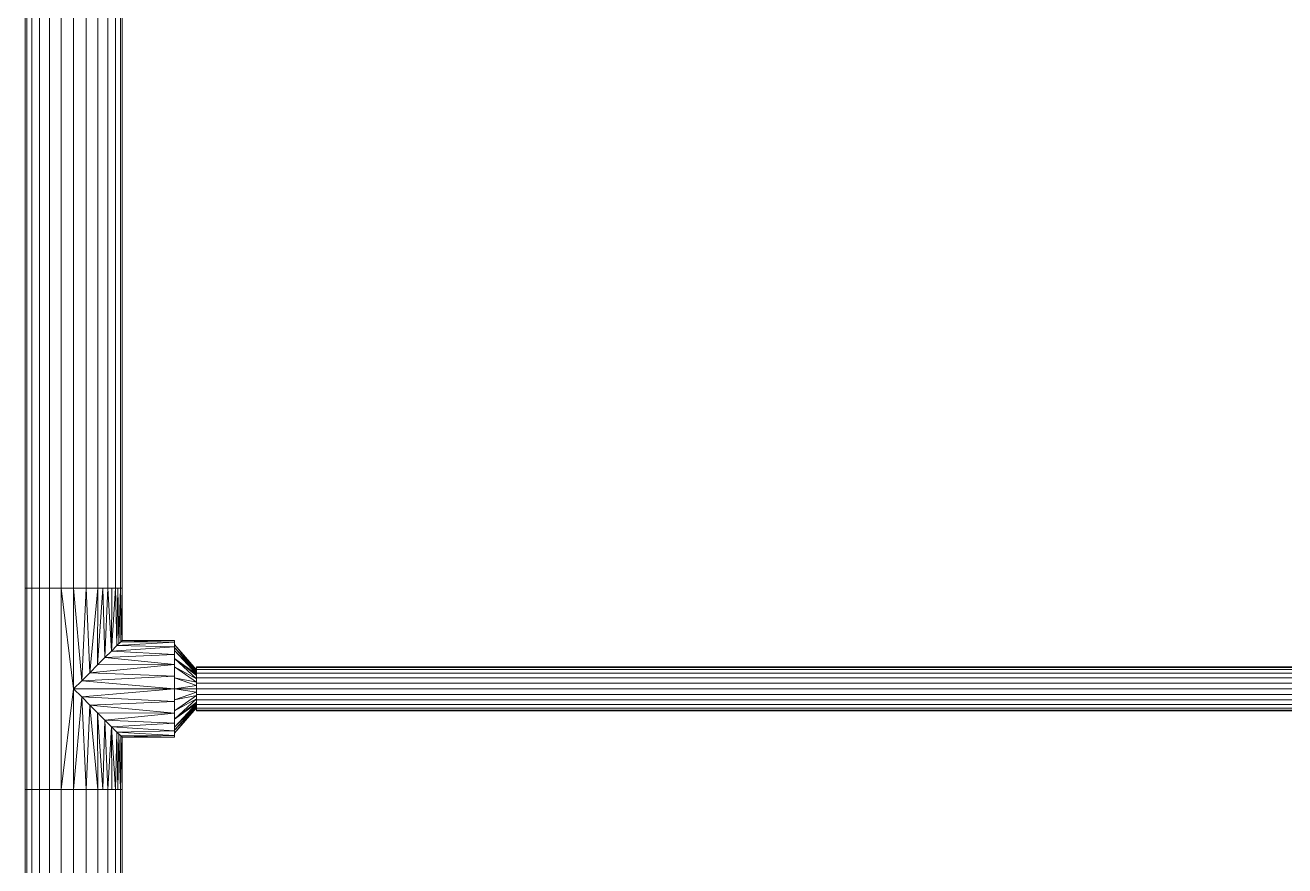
# Model space of a CAD drawing. Header units: inches. Extents: x -3325 to -59, y 5 to 733.
# Drawn here: x -3016.44 to -2979.06, y 548.53 to 573.49 of the extents above; entities that cross this region are included whole.
import ezdxf

# ---------------------------------------------------------------- set-up
doc = ezdxf.new("R2010")
doc.units = ezdxf.units.IN
doc.header["$MEASUREMENT"] = 0
doc.layers.add('P-PIPE', color=10, linetype='Continuous', lineweight=9)

# ---------------------------------------------------------------- blocks, each defined once
blk = doc.blocks.new('Tee - Welded - Generic - Standard-1126622-06 - Fifth Level')
at = {"layer": 'P-PIPE'}
mesh = blk.add_polyface(dxfattribs=at)
corners = [(-2.992, -1.437), (-2.992, -1.388, 0.372), (-2.992, -1.244, 0.719), (-2.992, -1.016, 1.016), (-2.992, -0.719, 1.244), (-2.992, -0.372, 1.388), (-2.992, 0, 1.437), (-2.992, 0.372, 1.388), (-2.992, 0.719, 1.244), (-2.992, 1.016, 1.016), (-2.992, 1.244, 0.719), (-2.992, 1.388, 0.372), (-2.992, 1.437), (-2.992, 1.388, -0.372), (-2.992, 1.244, -0.719), (-2.992, 1.016, -1.016), (-2.992, 0.719, -1.244), (-2.992, 0.372, -1.388), (-2.992, 0, -1.437), (-2.992, -0.372, -1.388), (-2.992, -0.719, -1.244), (-2.992, -1.016, -1.016), (-2.992, -1.244, -0.719), (-2.992, -1.388, -0.372)]
mesh.append_faces([[corners[k] for k in face] for face in [(10, 7, 8, 9)]], dxfattribs={"vtx0": -1})
mesh.append_faces([[corners[k] for k in face] for face in [(0, 3, 6)]], dxfattribs={"vtx0": -1, "vtx1": -1, "vtx2": -1})
mesh.append_faces([[corners[k] for k in face] for face in [(13, 18, 22, 23)]], dxfattribs={"vtx0": -1, "vtx1": -1, "vtx3": -1})
mesh.append_faces([[corners[k] for k in face] for face in [(18, 21, 22), (13, 23, 0, 12)]], dxfattribs={"vtx0": -1, "vtx2": -1})
mesh.append_faces([[corners[k] for k in face] for face in [(6, 7, 12, 0)]], dxfattribs={"vtx1": -1, "vtx2": -1, "vtx3": -1})
mesh.append_faces([[corners[k] for k in face] for face in [(16, 17, 18, 15), (19, 20, 21, 18)]], dxfattribs={"vtx2": -1})
mesh.append_faces([[corners[k] for k in face] for face in [(13, 14, 15, 18), (10, 11, 12, 7)]], dxfattribs={"vtx2": -1, "vtx3": -1})
mesh.append_faces([[corners[k] for k in face] for face in [(0, 1, 2, 3), (3, 4, 5, 6)]], dxfattribs={"vtx3": -1})
mesh = blk.add_polyface(dxfattribs=at)
corners = [(-2.992, 1.437), (-2.992, 1.388, 0.372), (-2.992, 1.244, 0.719), (-2.992, 1.016, 1.016), (-2.992, 0.719, 1.244), (-2.992, 0.372, 1.388), (-2.992, 0, 1.437), (-2.992, -0.372, 1.388), (-2.992, -0.719, 1.244), (-2.992, -1.016, 1.016), (-2.992, -1.244, 0.719), (-2.992, -1.388, 0.372), (-2.992, -1.437), (-1.437, -1.437), (-1.397, -1.397, 0.338), (-1.286, -1.286, 0.642), (-1.123, -1.123, 0.896), (-0.927, -0.927, 1.098), (-0.71, -0.71, 1.249), (-0.48, -0.48, 1.355), (-0.242, -0.242, 1.417), (0, 0, 1.437), (0.242, -0.242, 1.417), (0.48, -0.48, 1.355), (0.71, -0.71, 1.249), (0.927, -0.927, 1.098), (1.123, -1.123, 0.896), (1.286, -1.286, 0.642), (1.397, -1.397, 0.338), (1.437, -1.437), (2.992, -1.437), (2.992, -1.388, 0.372), (2.992, -1.244, 0.719), (2.992, -1.016, 1.016), (2.992, -0.719, 1.244), (2.992, -0.372, 1.388), (2.992, 0, 1.437), (2.992, 0.372, 1.388), (2.992, 0.719, 1.244), (2.992, 1.016, 1.016), (2.992, 1.244, 0.719), (2.992, 1.388, 0.372), (2.992, 1.437), (-2.992, -0.867, 1.13), (-2.992, -1.13, 0.867), (-2.992, -1.316, 0.545), (2.992, -1.316, 0.545), (2.992, -1.13, 0.867), (2.992, -0.867, 1.13), (1.341, -1.341, 0.49), (-1.341, -1.341, 0.49)]
mesh.append_faces([[corners[k] for k in face] for face in [(14, 12, 13)]], dxfattribs={"vtx0": -1})
mesh.append_faces([[corners[k] for k in face] for face in [(34, 24, 48), (33, 26, 47), (26, 33, 25), (11, 50, 45), (15, 45, 50), (12, 14, 11), (9, 17, 43), (16, 10, 15), (24, 34, 23), (22, 36, 21), (20, 7, 19), (7, 20, 6), (18, 43, 17)]], dxfattribs={"vtx0": -1, "vtx1": -1})
mesh.append_faces([[corners[k] for k in face] for face in [(32, 26, 27), (25, 33, 48), (11, 14, 50), (18, 8, 43), (16, 44, 10), (46, 27, 49), (48, 24, 25), (31, 49, 28), (16, 9, 44), (23, 34, 35), (15, 10, 45), (21, 5, 6), (26, 32, 47)]], dxfattribs={"vtx0": -1, "vtx2": -1})
mesh.append_faces([[corners[k] for k in face] for face in [(21, 36, 37, 5)]], dxfattribs={"vtx0": -1, "vtx2": -1, "vtx3": -1})
mesh.append_faces([[corners[k] for k in face] for face in [(30, 31, 28), (31, 46, 49), (46, 32, 27), (16, 17, 9), (18, 19, 8), (35, 36, 22), (22, 23, 35), (20, 21, 6), (7, 8, 19)]], dxfattribs={"vtx1": -1, "vtx2": -1})
mesh.append_faces([[corners[k] for k in face] for face in [(39, 40, 2, 3), (40, 41, 1, 2), (37, 38, 4, 5), (38, 39, 3, 4)]], dxfattribs={"vtx1": -1, "vtx3": -1})
mesh.append_faces([[corners[k] for k in face] for face in [(28, 29, 30)]], dxfattribs={"vtx2": -1})
mesh.append_faces([[corners[k] for k in face] for face in [(41, 42, 0, 1)]], dxfattribs={"vtx3": -1})
mesh = blk.add_polyface(dxfattribs=at)
corners = [(-2.992, -1.437), (-2.992, -1.388, -0.372), (-2.992, -1.244, -0.719), (-2.992, -1.016, -1.016), (-2.992, -0.719, -1.244), (-2.992, -0.372, -1.388), (-2.992, 0, -1.437), (-2.992, 0.372, -1.388), (-2.992, 0.719, -1.244), (-2.992, 1.016, -1.016), (-2.992, 1.244, -0.719), (-2.992, 1.388, -0.372), (-2.992, 1.437), (2.992, 1.437), (2.992, 1.388, -0.372), (2.992, 1.244, -0.719), (2.992, 1.016, -1.016), (2.992, 0.719, -1.244), (2.992, 0.372, -1.388), (2.992, 0, -1.437), (2.992, -0.372, -1.388), (2.992, -0.719, -1.244), (2.992, -1.016, -1.016), (2.992, -1.244, -0.719), (2.992, -1.388, -0.372), (2.992, -1.437), (1.437, -1.437), (1.397, -1.397, -0.338), (1.286, -1.286, -0.642), (1.123, -1.123, -0.896), (0.927, -0.927, -1.098), (0.71, -0.71, -1.249), (0.48, -0.48, -1.355), (0.242, -0.242, -1.417), (0, 0, -1.437), (-0.242, -0.242, -1.417), (-0.48, -0.48, -1.355), (-0.71, -0.71, -1.249), (-0.927, -0.927, -1.098), (-1.123, -1.123, -0.896), (-1.286, -1.286, -0.642), (-1.397, -1.397, -0.338), (-1.437, -1.437), (-2.992, -1.316, -0.545), (-2.992, -1.13, -0.867), (-2.992, -0.867, -1.13), (2.992, -0.867, -1.13), (2.992, -1.13, -0.867), (2.992, -1.316, -0.545), (-1.341, -1.341, -0.49), (1.341, -1.341, -0.49)]
mesh.append_faces([[corners[k] for k in face] for face in [(33, 20, 32), (6, 35, 5), (31, 46, 30), (28, 48, 50), (38, 45, 37), (24, 50, 48), (3, 39, 44), (37, 4, 36), (1, 41, 0), (40, 2, 39)]], dxfattribs={"vtx0": -1, "vtx1": -1})
mesh.append_faces([[corners[k] for k in face] for face in [(11, 14, 15, 10), (38, 3, 45), (19, 33, 34), (1, 49, 41), (39, 2, 44), (36, 4, 5), (43, 40, 49), (31, 21, 46), (21, 31, 32), (24, 27, 50), (27, 24, 25), (23, 28, 29), (3, 38, 39), (28, 23, 48), (40, 43, 2), (29, 22, 47)]], dxfattribs={"vtx0": -1, "vtx2": -1})
mesh.append_faces([[corners[k] for k in face] for face in [(34, 6, 7, 18)]], dxfattribs={"vtx0": -1, "vtx2": -1, "vtx3": -1})
mesh.append_faces([[corners[k] for k in face] for face in [(26, 27, 25)]], dxfattribs={"vtx1": -1})
mesh.append_faces([[corners[k] for k in face] for face in [(19, 20, 33), (18, 19, 34), (20, 21, 32), (35, 36, 5), (34, 35, 6), (46, 22, 30), (29, 30, 22), (47, 23, 29), (45, 4, 37), (1, 43, 49)]], dxfattribs={"vtx1": -1, "vtx2": -1})
mesh.append_faces([[corners[k] for k in face] for face in [(15, 16, 9, 10), (16, 17, 8, 9), (17, 18, 7, 8)]], dxfattribs={"vtx1": -1, "vtx3": -1})
mesh.append_faces([[corners[k] for k in face] for face in [(12, 13, 14, 11), (41, 42, 0)]], dxfattribs={"vtx2": -1})
mesh = blk.add_polyface(dxfattribs=at)
corners = [(2.992, -1.437), (2.992, -1.388, -0.372), (2.992, -1.244, -0.719), (2.992, -1.016, -1.016), (2.992, -0.719, -1.244), (2.992, -0.372, -1.388), (2.992, 0, -1.437), (2.992, 0.372, -1.388), (2.992, 0.719, -1.244), (2.992, 1.016, -1.016), (2.992, 1.244, -0.719), (2.992, 1.388, -0.372), (2.992, 1.437), (2.992, 1.388, 0.372), (2.992, 1.244, 0.719), (2.992, 1.016, 1.016), (2.992, 0.719, 1.244), (2.992, 0.372, 1.388), (2.992, 0, 1.437), (2.992, -0.372, 1.388), (2.992, -0.719, 1.244), (2.992, -1.016, 1.016), (2.992, -1.244, 0.719), (2.992, -1.388, 0.372)]
mesh.append_faces([[corners[k] for k in face] for face in [(16, 14, 15)]], dxfattribs={"vtx0": -1})
mesh.append_faces([[corners[k] for k in face] for face in [(3, 6, 2)]], dxfattribs={"vtx0": -1, "vtx1": -1})
mesh.append_faces([[corners[k] for k in face] for face in [(18, 21, 11)]], dxfattribs={"vtx0": -1, "vtx1": -1, "vtx2": -1})
mesh.append_faces([[corners[k] for k in face] for face in [(6, 9, 21, 2), (18, 11, 14, 16)]], dxfattribs={"vtx0": -1, "vtx1": -1, "vtx2": -1, "vtx3": -1})
mesh.append_faces([[corners[k] for k in face] for face in [(21, 0, 1, 2)]], dxfattribs={"vtx0": -1, "vtx3": -1})
mesh.append_faces([[corners[k] for k in face] for face in [(17, 18, 16)]], dxfattribs={"vtx1": -1})
mesh.append_faces([[corners[k] for k in face] for face in [(12, 13, 14, 11), (22, 23, 0, 21), (19, 20, 21, 18)]], dxfattribs={"vtx2": -1})
mesh.append_faces([[corners[k] for k in face] for face in [(9, 10, 11, 21)]], dxfattribs={"vtx2": -1, "vtx3": -1})
mesh.append_faces([[corners[k] for k in face] for face in [(6, 7, 8, 9), (3, 4, 5, 6)]], dxfattribs={"vtx3": -1})
mesh = blk.add_polyface(dxfattribs=at)
corners = [(-1.437, -2.992), (-1.388, -2.992, 0.372), (-1.244, -2.992, 0.719), (-1.016, -2.992, 1.016), (-0.719, -2.992, 1.244), (-0.372, -2.992, 1.388), (0, -2.992, 1.437), (0.372, -2.992, 1.388), (0.719, -2.992, 1.244), (1.016, -2.992, 1.016), (1.244, -2.992, 0.719), (1.388, -2.992, 0.372), (1.437, -2.992), (1.437, -1.437), (1.397, -1.397, 0.338), (1.286, -1.286, 0.642), (1.123, -1.123, 0.896), (0.927, -0.927, 1.098), (0.71, -0.71, 1.249), (0.48, -0.48, 1.355), (0.242, -0.242, 1.417), (0, 0, 1.437), (-0.242, -0.242, 1.417), (-0.48, -0.48, 1.355), (-0.71, -0.71, 1.249), (-0.927, -0.927, 1.098), (-1.123, -1.123, 0.896), (-1.286, -1.286, 0.642), (-1.397, -1.397, 0.338), (-1.437, -1.437)]
mesh.append_faces([[corners[k] for k in face] for face in [(1, 28, 0), (27, 2, 26), (23, 5, 22), (25, 4, 24), (8, 19, 7), (17, 9, 16)]], dxfattribs={"vtx0": -1, "vtx1": -1})
mesh.append_faces([[corners[k] for k in face] for face in [(26, 2, 3), (27, 1, 2), (23, 4, 5), (6, 21, 22), (22, 5, 6), (20, 6, 7), (16, 9, 10), (17, 8, 9), (14, 11, 12), (6, 20, 21)]], dxfattribs={"vtx0": -1, "vtx2": -1})
mesh.append_faces([[corners[k] for k in face] for face in [(13, 14, 12)]], dxfattribs={"vtx1": -1})
mesh.append_faces([[corners[k] for k in face] for face in [(3, 4, 25), (27, 28, 1), (25, 26, 3), (23, 24, 4), (10, 11, 15), (17, 18, 8), (19, 20, 7), (18, 19, 8), (15, 16, 10), (14, 15, 11)]], dxfattribs={"vtx1": -1, "vtx2": -1})
mesh.append_faces([[corners[k] for k in face] for face in [(28, 29, 0)]], dxfattribs={"vtx2": -1})
mesh = blk.add_polyface(dxfattribs=at)
corners = [(1.437, -2.992), (1.388, -2.992, -0.372), (1.244, -2.992, -0.719), (1.016, -2.992, -1.016), (0.719, -2.992, -1.244), (0.372, -2.992, -1.388), (0, -2.992, -1.437), (-0.372, -2.992, -1.388), (-0.719, -2.992, -1.244), (-1.016, -2.992, -1.016), (-1.244, -2.992, -0.719), (-1.388, -2.992, -0.372), (-1.437, -2.992), (-1.437, -1.437), (-1.397, -1.397, -0.338), (-1.286, -1.286, -0.642), (-1.123, -1.123, -0.896), (-0.927, -0.927, -1.098), (-0.71, -0.71, -1.249), (-0.48, -0.48, -1.355), (-0.242, -0.242, -1.417), (0, 0, -1.437), (0.242, -0.242, -1.417), (0.48, -0.48, -1.355), (0.71, -0.71, -1.249), (0.927, -0.927, -1.098), (1.123, -1.123, -0.896), (1.286, -1.286, -0.642), (1.397, -1.397, -0.338), (1.437, -1.437)]
mesh.append_faces([[corners[k] for k in face] for face in [(1, 28, 0), (3, 26, 2), (27, 2, 26), (23, 5, 22), (25, 4, 24), (8, 19, 7), (17, 9, 16)]], dxfattribs={"vtx0": -1, "vtx1": -1})
mesh.append_faces([[corners[k] for k in face] for face in [(27, 1, 2), (23, 4, 5), (6, 21, 22), (22, 5, 6), (20, 6, 7), (16, 9, 10), (17, 8, 9), (14, 11, 12), (6, 20, 21)]], dxfattribs={"vtx0": -1, "vtx2": -1})
mesh.append_faces([[corners[k] for k in face] for face in [(29, 0, 28), (13, 14, 12)]], dxfattribs={"vtx1": -1})
mesh.append_faces([[corners[k] for k in face] for face in [(3, 4, 25), (27, 28, 1), (25, 26, 3), (23, 24, 4), (10, 11, 15), (17, 18, 8), (19, 20, 7), (18, 19, 8), (15, 16, 10), (14, 15, 11)]], dxfattribs={"vtx1": -1, "vtx2": -1})
mesh = blk.add_polyface(dxfattribs=at)
corners = [(-1.437, -2.992), (-1.388, -2.992, -0.372), (-1.244, -2.992, -0.719), (-1.016, -2.992, -1.016), (-0.719, -2.992, -1.244), (-0.372, -2.992, -1.388), (0, -2.992, -1.437), (0.372, -2.992, -1.388), (0.719, -2.992, -1.244), (1.016, -2.992, -1.016), (1.244, -2.992, -0.719), (1.388, -2.992, -0.372), (1.437, -2.992), (1.388, -2.992, 0.372), (1.244, -2.992, 0.719), (1.016, -2.992, 1.016), (0.719, -2.992, 1.244), (0.372, -2.992, 1.388), (0, -2.992, 1.437), (-0.372, -2.992, 1.388), (-0.719, -2.992, 1.244), (-1.016, -2.992, 1.016), (-1.244, -2.992, 0.719), (-1.388, -2.992, 0.372)]
mesh.append_faces([[corners[k] for k in face] for face in [(0, 22, 23)]], dxfattribs={"vtx0": -1})
mesh.append_faces([[corners[k] for k in face] for face in [(3, 6, 2), (16, 18, 14, 15)]], dxfattribs={"vtx0": -1, "vtx1": -1})
mesh.append_faces([[corners[k] for k in face] for face in [(2, 6, 9, 11)]], dxfattribs={"vtx0": -1, "vtx1": -1, "vtx2": -1, "vtx3": -1})
mesh.append_faces([[corners[k] for k in face] for face in [(0, 14, 21, 22)]], dxfattribs={"vtx0": -1, "vtx1": -1, "vtx3": -1})
mesh.append_faces([[corners[k] for k in face] for face in [(2, 11, 12)]], dxfattribs={"vtx0": -1, "vtx2": -1})
mesh.append_faces([[corners[k] for k in face] for face in [(17, 18, 16)]], dxfattribs={"vtx1": -1})
mesh.append_faces([[corners[k] for k in face] for face in [(18, 19, 14)]], dxfattribs={"vtx1": -1, "vtx2": -1})
mesh.append_faces([[corners[k] for k in face] for face in [(9, 10, 11)]], dxfattribs={"vtx2": -1})
mesh.append_faces([[corners[k] for k in face] for face in [(0, 1, 2, 14), (12, 13, 14, 2), (19, 20, 21, 14)]], dxfattribs={"vtx2": -1, "vtx3": -1})
mesh.append_faces([[corners[k] for k in face] for face in [(6, 7, 8, 9), (3, 4, 5, 6)]], dxfattribs={"vtx3": -1})
blk = doc.blocks.new('Transition - Generic - Plumbing-CW-1127470-06 - Fifth Level')
at = {"layer": 'P-PIPE'}
mesh = blk.add_polyface(dxfattribs=at)
corners = [(0, -1.312), (0, -1.137, 0.656), (0, -0.656, 1.137), (0, 0, 1.312), (0, 0.656, 1.137), (0, 1.137, 0.656), (0, 1.312), (0, 1.137, -0.656), (0, 0.656, -1.137), (0, 0, -1.312), (0, -0.656, -1.137), (0, -1.137, -0.656)]
mesh.append_faces([[corners[k] for k in face] for face in [(0, 10, 11)]], dxfattribs={"vtx0": -1})
mesh.append_faces([[corners[k] for k in face] for face in [(0, 5, 9, 10)]], dxfattribs={"vtx0": -1, "vtx1": -1, "vtx3": -1})
mesh.append_faces([[corners[k] for k in face] for face in [(5, 7, 8, 9)]], dxfattribs={"vtx0": -1, "vtx3": -1})
mesh.append_faces([[corners[k] for k in face] for face in [(5, 6, 7)]], dxfattribs={"vtx2": -1})
mesh.append_faces([[corners[k] for k in face] for face in [(3, 4, 5, 0)]], dxfattribs={"vtx2": -1, "vtx3": -1})
mesh.append_faces([[corners[k] for k in face] for face in [(0, 1, 2, 3)]], dxfattribs={"vtx3": -1})
mesh = blk.add_polyface(dxfattribs=at)
corners = [(0, -1.312), (0, -1.137, -0.656), (0, -0.656, -1.137), (0, 0, -1.312), (0, 0.656, -1.137), (0, 1.137, -0.656), (0, 1.312), (0.656, 0.562), (0.656, 0.398, -0.398), (0.656, 0, -0.562), (0.656, -0.398, -0.398), (0.656, -0.562), (0.656, 0.48, -0.199), (0.656, 0.199, -0.48), (0.656, -0.199, -0.48), (0.656, -0.48, -0.199), (0, 0.328, -1.225), (0.656, 0.099, -0.521), (0.656, 0.439, -0.298), (0, 1.225, -0.328), (0.656, 0.521, -0.099), (0, -0.328, -1.225), (0.656, -0.298, -0.439), (0, -1.225, -0.328), (0.656, -0.521, -0.099), (0.656, -0.439, -0.298), (0.656, 0.298, -0.439), (0.656, -0.099, -0.521), (0, -0.896, -0.896), (0, 0.896, -0.896)]
mesh.append_faces([[corners[k] for k in face] for face in [(0, 24, 11)]], dxfattribs={"vtx0": -1})
mesh.append_faces([[corners[k] for k in face] for face in [(27, 3, 9), (28, 25, 1), (3, 27, 21), (25, 28, 10), (4, 13, 16), (29, 26, 4), (26, 29, 8), (5, 18, 29), (6, 20, 19), (1, 15, 23), (2, 22, 28)]], dxfattribs={"vtx0": -1, "vtx1": -1})
mesh.append_faces([[corners[k] for k in face] for face in [(5, 12, 18), (2, 14, 22), (3, 17, 9), (12, 5, 19), (19, 20, 12), (23, 15, 24), (24, 0, 23), (16, 13, 17), (14, 2, 21)]], dxfattribs={"vtx0": -1, "vtx2": -1})
mesh.append_faces([[corners[k] for k in face] for face in [(7, 20, 6)]], dxfattribs={"vtx1": -1})
mesh.append_faces([[corners[k] for k in face] for face in [(18, 8, 29), (3, 16, 17), (22, 10, 28), (25, 15, 1), (26, 13, 4), (27, 14, 21)]], dxfattribs={"vtx1": -1, "vtx2": -1})
mesh = blk.add_polyface(dxfattribs=at)
corners = [(0, 1.312), (0, 1.137, 0.656), (0, 0.656, 1.137), (0, 0, 1.312), (0, -0.656, 1.137), (0, -1.137, 0.656), (0, -1.312), (0.656, -0.562), (0.656, -0.398, 0.398), (0.656, 0, 0.562), (0.656, 0.398, 0.398), (0.656, 0.562), (0.656, -0.48, 0.199), (0.656, -0.199, 0.48), (0.656, 0.199, 0.48), (0.656, 0.48, 0.199), (0, -0.328, 1.225), (0.656, -0.099, 0.521), (0.656, -0.439, 0.298), (0, -1.225, 0.328), (0.656, -0.521, 0.099), (0, 0.328, 1.225), (0.656, 0.298, 0.439), (0, 1.225, 0.328), (0.656, 0.521, 0.099), (0.656, 0.439, 0.298), (0.656, -0.298, 0.439), (0.656, 0.099, 0.521), (0, 0.896, 0.896), (0, -0.896, 0.896)]
mesh.append_faces([[corners[k] for k in face] for face in [(0, 24, 11)]], dxfattribs={"vtx0": -1})
mesh.append_faces([[corners[k] for k in face] for face in [(27, 3, 9), (28, 25, 1), (3, 27, 21), (25, 28, 10), (4, 13, 16), (29, 26, 4), (26, 29, 8), (5, 18, 29), (6, 20, 19), (1, 15, 23), (2, 22, 28)]], dxfattribs={"vtx0": -1, "vtx1": -1})
mesh.append_faces([[corners[k] for k in face] for face in [(5, 12, 18), (2, 14, 22), (3, 17, 9), (12, 5, 19), (19, 20, 12), (23, 15, 24), (24, 0, 23), (16, 13, 17), (14, 2, 21)]], dxfattribs={"vtx0": -1, "vtx2": -1})
mesh.append_faces([[corners[k] for k in face] for face in [(7, 20, 6)]], dxfattribs={"vtx1": -1})
mesh.append_faces([[corners[k] for k in face] for face in [(18, 8, 29), (3, 16, 17), (22, 10, 28), (25, 15, 1), (26, 13, 4), (27, 14, 21)]], dxfattribs={"vtx1": -1, "vtx2": -1})
mesh = blk.add_polyface(dxfattribs=at)
corners = [(0.656, -0.562), (0.656, -0.398, -0.398), (0.656, 0, -0.562), (0.656, 0.398, -0.398), (0.656, 0.562), (0.656, 0.398, 0.398), (0.656, 0, 0.562), (0.656, -0.398, 0.398)]
mesh.append_faces([[corners[k] for k in face] for face in [(2, 4, 7, 1)]], dxfattribs={"vtx0": -1, "vtx1": -1, "vtx2": -1})
mesh.append_faces([[corners[k] for k in face] for face in [(3, 4, 2)]], dxfattribs={"vtx1": -1})
mesh.append_faces([[corners[k] for k in face] for face in [(5, 6, 7, 4), (7, 0, 1)]], dxfattribs={"vtx2": -1})

msp = doc.modelspace()

# ---------------------------------------------------------------- linework, layer by layer
at = {"layer": 'P-PIPE', "color": 1}
for p, q in [((-3015.001, 556.78, 1076), (-3015.001, 594.48, 1076)), ((-3015.001, 556.78, 1076), (-3015.001, 594.48, 1076)), ((-3015.001, 550.795, 1076), (-3015.001, 556.78, 1076)), ((-3012.009, 553.787, 1076), (-3015.001, 553.787, 1076)), ((-3012.009, 553.787, 1076), (-3011.353, 553.787, 1076)), ((-2947.516, 553.787, 1076), (-3011.353, 553.787, 1076)), ((-2947.516, 553.787, 1076), (-3011.353, 553.787, 1076)), ((-3015.001, 550.795, 1076), (-3015.001, 328.52, 1076)), ((-3015.001, 550.795, 1076), (-3015.001, 328.52, 1076))]:
    msp.add_line(p, q, dxfattribs=at)

# ---------------------------------------------------------------- block references
at = {"layer": 'P-PIPE', "color": 1, "rotation": 90}
msp.add_blockref('Tee - Welded - Generic - Standard-1126622-06 - Fifth Level', (-3015.001, 553.787, 1076), dxfattribs=at)
at = {"layer": 'P-PIPE', "color": 1}
msp.add_blockref('Transition - Generic - Plumbing-CW-1127470-06 - Fifth Level', (-3012.009, 553.787, 1076), dxfattribs=at)

# ---------------------------------------------------------------- meshes
mesh = msp.add_polyface(dxfattribs=at)
corners = [(-3016.438, 556.78, 1076), (-3016.39, 556.78, 1076.372), (-3016.246, 556.78, 1076.719), (-3016.018, 556.78, 1077.016), (-3015.72, 556.78, 1077.245), (-3015.373, 556.78, 1077.389), (-3015.001, 556.78, 1077.438), (-3015.001, 594.48, 1077.438), (-3015.373, 594.48, 1077.389), (-3015.72, 594.48, 1077.245), (-3016.018, 594.48, 1077.016), (-3016.246, 594.48, 1076.719), (-3016.39, 594.48, 1076.372), (-3016.438, 594.48, 1076)]
mesh.append_faces([[corners[k] for k in face] for face in [(7, 8, 5, 6)]], dxfattribs={"vtx1": -1, "color": 1})
mesh.append_faces([[corners[k] for k in face] for face in [(8, 9, 4, 5), (3, 4, 9, 10), (11, 12, 1, 2), (2, 3, 10, 11)]], dxfattribs={"vtx1": -1, "vtx3": -1, "color": 1})
mesh.append_faces([[corners[k] for k in face] for face in [(12, 13, 0, 1)]], dxfattribs={"vtx3": -1, "color": 1})
mesh = msp.add_polyface(dxfattribs=at)
corners = [(-3015.001, 556.78, 1074.562), (-3015.373, 556.78, 1074.611), (-3015.72, 556.78, 1074.755), (-3016.018, 556.78, 1074.984), (-3016.246, 556.78, 1075.281), (-3016.39, 556.78, 1075.628), (-3016.438, 556.78, 1076), (-3016.438, 594.48, 1076), (-3016.39, 594.48, 1075.628), (-3016.246, 594.48, 1075.281), (-3016.018, 594.48, 1074.984), (-3015.72, 594.48, 1074.755), (-3015.373, 594.48, 1074.611), (-3015.001, 594.48, 1074.562)]
mesh.append_faces([[corners[k] for k in face] for face in [(7, 8, 5, 6)]], dxfattribs={"vtx1": -1, "color": 1})
mesh.append_faces([[corners[k] for k in face] for face in [(8, 9, 4, 5), (3, 4, 9, 10), (11, 12, 1, 2), (2, 3, 10, 11)]], dxfattribs={"vtx1": -1, "vtx3": -1, "color": 1})
mesh.append_faces([[corners[k] for k in face] for face in [(12, 13, 0, 1)]], dxfattribs={"vtx3": -1, "color": 1})
mesh = msp.add_polyface(dxfattribs=at)
corners = [(-3015.001, 556.78, 1077.438), (-3014.629, 556.78, 1077.389), (-3014.282, 556.78, 1077.245), (-3013.985, 556.78, 1077.016), (-3013.756, 556.78, 1076.719), (-3013.613, 556.78, 1076.372), (-3013.564, 556.78, 1076), (-3013.564, 594.48, 1076), (-3013.613, 594.48, 1076.372), (-3013.756, 594.48, 1076.719), (-3013.985, 594.48, 1077.016), (-3014.282, 594.48, 1077.245), (-3014.629, 594.48, 1077.389), (-3015.001, 594.48, 1077.438)]
mesh.append_faces([[corners[k] for k in face] for face in [(8, 9, 4, 5), (3, 4, 9, 10), (11, 12, 1, 2), (2, 3, 10, 11)]], dxfattribs={"vtx1": -1, "vtx3": -1, "color": 1})
mesh.append_faces([[corners[k] for k in face] for face in [(6, 7, 8, 5)]], dxfattribs={"vtx2": -1, "color": 1})
mesh.append_faces([[corners[k] for k in face] for face in [(12, 13, 0, 1)]], dxfattribs={"vtx3": -1, "color": 1})
mesh = msp.add_polyface(dxfattribs=at)
corners = [(-3013.564, 556.78, 1076), (-3013.613, 556.78, 1075.628), (-3013.756, 556.78, 1075.281), (-3013.985, 556.78, 1074.984), (-3014.282, 556.78, 1074.755), (-3014.629, 556.78, 1074.611), (-3015.001, 556.78, 1074.562), (-3015.001, 594.48, 1074.562), (-3014.629, 594.48, 1074.611), (-3014.282, 594.48, 1074.755), (-3013.985, 594.48, 1074.984), (-3013.756, 594.48, 1075.281), (-3013.613, 594.48, 1075.628), (-3013.564, 594.48, 1076)]
mesh.append_faces([[corners[k] for k in face] for face in [(7, 8, 5, 6)]], dxfattribs={"vtx1": -1, "color": 1})
mesh.append_faces([[corners[k] for k in face] for face in [(8, 9, 4, 5), (3, 4, 9, 10), (11, 12, 1, 2), (2, 3, 10, 11)]], dxfattribs={"vtx1": -1, "vtx3": -1, "color": 1})
mesh.append_faces([[corners[k] for k in face] for face in [(12, 13, 0, 1)]], dxfattribs={"vtx3": -1, "color": 1})
mesh = msp.add_polyface(dxfattribs=at)
corners = [(-3013.564, 556.78, 1076), (-3013.613, 556.78, 1076.372), (-3013.756, 556.78, 1076.719), (-3013.985, 556.78, 1077.016), (-3014.282, 556.78, 1077.245), (-3014.629, 556.78, 1077.389), (-3015.001, 556.78, 1077.438), (-3015.373, 556.78, 1077.389), (-3015.72, 556.78, 1077.245), (-3016.018, 556.78, 1077.016), (-3016.246, 556.78, 1076.719), (-3016.39, 556.78, 1076.372), (-3016.438, 556.78, 1076), (-3016.39, 556.78, 1075.628), (-3016.246, 556.78, 1075.281), (-3016.018, 556.78, 1074.984), (-3015.72, 556.78, 1074.755), (-3015.373, 556.78, 1074.611), (-3015.001, 556.78, 1074.562), (-3014.629, 556.78, 1074.611), (-3014.282, 556.78, 1074.755), (-3013.985, 556.78, 1074.984), (-3013.756, 556.78, 1075.281), (-3013.613, 556.78, 1075.628)]
mesh.append_faces([[corners[k] for k in face] for face in [(22, 19, 20, 21)]], dxfattribs={"vtx0": -1, "color": 1})
mesh.append_faces([[corners[k] for k in face] for face in [(19, 14, 17, 18)]], dxfattribs={"vtx0": -1, "vtx1": -1, "color": 1})
mesh.append_faces([[corners[k] for k in face] for face in [(22, 14, 19), (3, 12, 0)]], dxfattribs={"vtx0": -1, "vtx1": -1, "vtx2": -1, "color": 1})
mesh.append_faces([[corners[k] for k in face] for face in [(9, 12, 3, 7)]], dxfattribs={"vtx0": -1, "vtx1": -1, "vtx2": -1, "vtx3": -1, "color": 1})
mesh.append_faces([[corners[k] for k in face] for face in [(16, 17, 14, 15), (8, 9, 7), (6, 7, 5)]], dxfattribs={"vtx1": -1, "color": 1})
mesh.append_faces([[corners[k] for k in face] for face in [(1, 2, 3, 0)]], dxfattribs={"vtx2": -1, "color": 1})
mesh.append_faces([[corners[k] for k in face] for face in [(12, 13, 14, 22), (22, 23, 0, 12), (3, 4, 5, 7)]], dxfattribs={"vtx2": -1, "vtx3": -1, "color": 1})
mesh.append_faces([[corners[k] for k in face] for face in [(9, 10, 11, 12)]], dxfattribs={"vtx3": -1, "color": 1})
mesh = msp.add_polyface(dxfattribs=at)
corners = [(-3011.353, 554.445, 1076), (-3011.353, 554.423, 1075.83), (-3011.353, 554.357, 1075.671), (-3011.353, 554.252, 1075.535), (-3011.353, 554.116, 1075.431), (-3011.353, 553.958, 1075.365), (-3011.353, 553.787, 1075.343), (-3011.353, 553.617, 1075.365), (-3011.353, 553.459, 1075.431), (-3011.353, 553.323, 1075.535), (-3011.353, 553.218, 1075.671), (-3011.353, 553.152, 1075.83), (-3011.353, 553.13, 1076), (-3011.353, 553.152, 1076.17), (-3011.353, 553.218, 1076.329), (-3011.353, 553.323, 1076.465), (-3011.353, 553.459, 1076.569), (-3011.353, 553.617, 1076.635), (-3011.353, 553.787, 1076.658), (-3011.353, 553.958, 1076.635), (-3011.353, 554.116, 1076.569), (-3011.353, 554.252, 1076.465), (-3011.353, 554.357, 1076.329), (-3011.353, 554.423, 1076.17)]
mesh.append_faces([[corners[k] for k in face] for face in [(23, 21, 22)]], dxfattribs={"vtx0": -1, "color": 1})
mesh.append_faces([[corners[k] for k in face] for face in [(5, 9, 3, 4), (11, 13, 9, 10)]], dxfattribs={"vtx0": -1, "vtx1": -1, "color": 1})
mesh.append_faces([[corners[k] for k in face] for face in [(13, 16, 21)]], dxfattribs={"vtx0": -1, "vtx1": -1, "vtx2": -1, "color": 1})
mesh.append_faces([[corners[k] for k in face] for face in [(21, 3, 9, 13)]], dxfattribs={"vtx0": -1, "vtx1": -1, "vtx2": -1, "vtx3": -1, "color": 1})
mesh.append_faces([[corners[k] for k in face] for face in [(12, 13, 11)]], dxfattribs={"vtx1": -1, "color": 1})
mesh.append_faces([[corners[k] for k in face] for face in [(7, 8, 9), (17, 18, 19, 16), (14, 15, 16, 13)]], dxfattribs={"vtx2": -1, "color": 1})
mesh.append_faces([[corners[k] for k in face] for face in [(1, 2, 3, 21), (23, 0, 1, 21), (19, 20, 21, 16), (5, 6, 7, 9)]], dxfattribs={"vtx2": -1, "vtx3": -1, "color": 1})
mesh = msp.add_polyface(dxfattribs=at)
corners = [(-2947.516, 553.787, 1076.658), (-2947.516, 553.958, 1076.635), (-2947.516, 554.116, 1076.569), (-2947.516, 554.252, 1076.465), (-2947.516, 554.357, 1076.329), (-2947.516, 554.423, 1076.17), (-2947.516, 554.445, 1076), (-3011.353, 554.445, 1076), (-3011.353, 554.423, 1076.17), (-3011.353, 554.357, 1076.329), (-3011.353, 554.252, 1076.465), (-3011.353, 554.116, 1076.569), (-3011.353, 553.958, 1076.635), (-3011.353, 553.787, 1076.658)]
mesh.append_faces([[corners[k] for k in face] for face in [(8, 9, 4, 5), (3, 4, 9, 10), (11, 12, 1, 2), (2, 3, 10, 11)]], dxfattribs={"vtx1": -1, "vtx3": -1, "color": 1})
mesh.append_faces([[corners[k] for k in face] for face in [(6, 7, 8, 5)]], dxfattribs={"vtx2": -1, "color": 1})
mesh.append_faces([[corners[k] for k in face] for face in [(12, 13, 0, 1)]], dxfattribs={"vtx3": -1, "color": 1})
mesh = msp.add_polyface(dxfattribs=at)
corners = [(-2947.516, 554.445, 1076), (-2947.516, 554.423, 1075.83), (-2947.516, 554.357, 1075.671), (-2947.516, 554.252, 1075.535), (-2947.516, 554.116, 1075.431), (-2947.516, 553.958, 1075.365), (-2947.516, 553.787, 1075.343), (-3011.353, 553.787, 1075.343), (-3011.353, 553.958, 1075.365), (-3011.353, 554.116, 1075.431), (-3011.353, 554.252, 1075.535), (-3011.353, 554.357, 1075.671), (-3011.353, 554.423, 1075.83), (-3011.353, 554.445, 1076)]
mesh.append_faces([[corners[k] for k in face] for face in [(7, 8, 5, 6)]], dxfattribs={"vtx1": -1, "color": 1})
mesh.append_faces([[corners[k] for k in face] for face in [(8, 9, 4, 5), (3, 4, 9, 10), (11, 12, 1, 2), (2, 3, 10, 11)]], dxfattribs={"vtx1": -1, "vtx3": -1, "color": 1})
mesh.append_faces([[corners[k] for k in face] for face in [(12, 13, 0, 1)]], dxfattribs={"vtx3": -1, "color": 1})
mesh = msp.add_polyface(dxfattribs=at)
corners = [(-2947.516, 553.13, 1076), (-2947.516, 553.152, 1076.17), (-2947.516, 553.218, 1076.329), (-2947.516, 553.323, 1076.465), (-2947.516, 553.459, 1076.569), (-2947.516, 553.617, 1076.635), (-2947.516, 553.787, 1076.658), (-3011.353, 553.787, 1076.658), (-3011.353, 553.617, 1076.635), (-3011.353, 553.459, 1076.569), (-3011.353, 553.323, 1076.465), (-3011.353, 553.218, 1076.329), (-3011.353, 553.152, 1076.17), (-3011.353, 553.13, 1076)]
mesh.append_faces([[corners[k] for k in face] for face in [(7, 8, 5, 6)]], dxfattribs={"vtx1": -1, "color": 1})
mesh.append_faces([[corners[k] for k in face] for face in [(8, 9, 4, 5), (3, 4, 9, 10), (11, 12, 1, 2), (2, 3, 10, 11)]], dxfattribs={"vtx1": -1, "vtx3": -1, "color": 1})
mesh.append_faces([[corners[k] for k in face] for face in [(12, 13, 0, 1)]], dxfattribs={"vtx3": -1, "color": 1})
mesh = msp.add_polyface(dxfattribs=at)
corners = [(-2947.516, 553.787, 1075.343), (-2947.516, 553.617, 1075.365), (-2947.516, 553.459, 1075.431), (-2947.516, 553.323, 1075.535), (-2947.516, 553.218, 1075.671), (-2947.516, 553.152, 1075.83), (-2947.516, 553.13, 1076), (-3011.353, 553.13, 1076), (-3011.353, 553.152, 1075.83), (-3011.353, 553.218, 1075.671), (-3011.353, 553.323, 1075.535), (-3011.353, 553.459, 1075.431), (-3011.353, 553.617, 1075.365), (-3011.353, 553.787, 1075.343)]
mesh.append_faces([[corners[k] for k in face] for face in [(7, 8, 5, 6)]], dxfattribs={"vtx1": -1, "color": 1})
mesh.append_faces([[corners[k] for k in face] for face in [(8, 9, 4, 5), (3, 4, 9, 10), (11, 12, 1, 2), (2, 3, 10, 11)]], dxfattribs={"vtx1": -1, "vtx3": -1, "color": 1})
mesh.append_faces([[corners[k] for k in face] for face in [(12, 13, 0, 1)]], dxfattribs={"vtx3": -1, "color": 1})
mesh = msp.add_polyface(dxfattribs=at)
corners = [(-3016.438, 550.795, 1076), (-3016.39, 550.795, 1076.372), (-3016.246, 550.795, 1076.719), (-3016.018, 550.795, 1077.016), (-3015.72, 550.795, 1077.245), (-3015.373, 550.795, 1077.389), (-3015.001, 550.795, 1077.438), (-3014.629, 550.795, 1077.389), (-3014.282, 550.795, 1077.245), (-3013.985, 550.795, 1077.016), (-3013.756, 550.795, 1076.719), (-3013.613, 550.795, 1076.372), (-3013.564, 550.795, 1076), (-3013.613, 550.795, 1075.628), (-3013.756, 550.795, 1075.281), (-3013.985, 550.795, 1074.984), (-3014.282, 550.795, 1074.755), (-3014.629, 550.795, 1074.611), (-3015.001, 550.795, 1074.562), (-3015.373, 550.795, 1074.611), (-3015.72, 550.795, 1074.755), (-3016.018, 550.795, 1074.984), (-3016.246, 550.795, 1075.281), (-3016.39, 550.795, 1075.628)]
mesh.append_faces([[corners[k] for k in face] for face in [(3, 0, 1, 2)]], dxfattribs={"vtx0": -1, "color": 1})
mesh.append_faces([[corners[k] for k in face] for face in [(0, 12, 22, 23), (19, 22, 17, 18)]], dxfattribs={"vtx0": -1, "vtx1": -1, "color": 1})
mesh.append_faces([[corners[k] for k in face] for face in [(14, 17, 22)]], dxfattribs={"vtx0": -1, "vtx1": -1, "vtx2": -1, "color": 1})
mesh.append_faces([[corners[k] for k in face] for face in [(3, 9, 12, 0)]], dxfattribs={"vtx0": -1, "vtx1": -1, "vtx2": -1, "vtx3": -1, "color": 1})
mesh.append_faces([[corners[k] for k in face] for face in [(8, 9, 7)]], dxfattribs={"vtx1": -1, "color": 1})
mesh.append_faces([[corners[k] for k in face] for face in [(20, 21, 22, 19)]], dxfattribs={"vtx2": -1, "color": 1})
mesh.append_faces([[corners[k] for k in face] for face in [(3, 4, 5, 9), (5, 6, 7, 9), (12, 13, 14, 22)]], dxfattribs={"vtx2": -1, "vtx3": -1, "color": 1})
mesh.append_faces([[corners[k] for k in face] for face in [(9, 10, 11, 12), (14, 15, 16, 17)]], dxfattribs={"vtx3": -1, "color": 1})
mesh = msp.add_polyface(dxfattribs=at)
corners = [(-3015.001, 550.795, 1077.438), (-3015.373, 550.795, 1077.389), (-3015.72, 550.795, 1077.245), (-3016.018, 550.795, 1077.016), (-3016.246, 550.795, 1076.719), (-3016.39, 550.795, 1076.372), (-3016.438, 550.795, 1076), (-3016.438, 328.52, 1076), (-3016.39, 328.52, 1076.372), (-3016.246, 328.52, 1076.719), (-3016.018, 328.52, 1077.016), (-3015.72, 328.52, 1077.245), (-3015.373, 328.52, 1077.389), (-3015.001, 328.52, 1077.438)]
mesh.append_faces([[corners[k] for k in face] for face in [(8, 9, 4, 5), (3, 4, 9, 10), (11, 12, 1, 2), (2, 3, 10, 11)]], dxfattribs={"vtx1": -1, "vtx3": -1, "color": 1})
mesh.append_faces([[corners[k] for k in face] for face in [(6, 7, 8, 5)]], dxfattribs={"vtx2": -1, "color": 1})
mesh.append_faces([[corners[k] for k in face] for face in [(12, 13, 0, 1)]], dxfattribs={"vtx3": -1, "color": 1})
mesh = msp.add_polyface(dxfattribs=at)
corners = [(-3016.438, 550.795, 1076), (-3016.39, 550.795, 1075.628), (-3016.246, 550.795, 1075.281), (-3016.018, 550.795, 1074.984), (-3015.72, 550.795, 1074.755), (-3015.373, 550.795, 1074.611), (-3015.001, 550.795, 1074.562), (-3015.001, 328.52, 1074.562), (-3015.373, 328.52, 1074.611), (-3015.72, 328.52, 1074.755), (-3016.018, 328.52, 1074.984), (-3016.246, 328.52, 1075.281), (-3016.39, 328.52, 1075.628), (-3016.438, 328.52, 1076)]
mesh.append_faces([[corners[k] for k in face] for face in [(7, 8, 5, 6)]], dxfattribs={"vtx1": -1, "color": 1})
mesh.append_faces([[corners[k] for k in face] for face in [(8, 9, 4, 5), (3, 4, 9, 10), (11, 12, 1, 2), (2, 3, 10, 11)]], dxfattribs={"vtx1": -1, "vtx3": -1, "color": 1})
mesh.append_faces([[corners[k] for k in face] for face in [(12, 13, 0, 1)]], dxfattribs={"vtx3": -1, "color": 1})
mesh = msp.add_polyface(dxfattribs=at)
corners = [(-3013.564, 550.795, 1076), (-3013.613, 550.795, 1076.372), (-3013.756, 550.795, 1076.719), (-3013.985, 550.795, 1077.016), (-3014.282, 550.795, 1077.245), (-3014.629, 550.795, 1077.389), (-3015.001, 550.795, 1077.438), (-3015.001, 328.52, 1077.438), (-3014.629, 328.52, 1077.389), (-3014.282, 328.52, 1077.245), (-3013.985, 328.52, 1077.016), (-3013.756, 328.52, 1076.719), (-3013.613, 328.52, 1076.372), (-3013.564, 328.52, 1076)]
mesh.append_faces([[corners[k] for k in face] for face in [(7, 8, 5, 6)]], dxfattribs={"vtx1": -1, "color": 1})
mesh.append_faces([[corners[k] for k in face] for face in [(8, 9, 4, 5), (3, 4, 9, 10), (11, 12, 1, 2), (2, 3, 10, 11)]], dxfattribs={"vtx1": -1, "vtx3": -1, "color": 1})
mesh.append_faces([[corners[k] for k in face] for face in [(12, 13, 0, 1)]], dxfattribs={"vtx3": -1, "color": 1})
mesh = msp.add_polyface(dxfattribs=at)
corners = [(-3015.001, 550.795, 1074.562), (-3014.629, 550.795, 1074.611), (-3014.282, 550.795, 1074.755), (-3013.985, 550.795, 1074.984), (-3013.756, 550.795, 1075.281), (-3013.613, 550.795, 1075.628), (-3013.564, 550.795, 1076), (-3013.564, 328.52, 1076), (-3013.613, 328.52, 1075.628), (-3013.756, 328.52, 1075.281), (-3013.985, 328.52, 1074.984), (-3014.282, 328.52, 1074.755), (-3014.629, 328.52, 1074.611), (-3015.001, 328.52, 1074.562)]
mesh.append_faces([[corners[k] for k in face] for face in [(7, 8, 5, 6)]], dxfattribs={"vtx1": -1, "color": 1})
mesh.append_faces([[corners[k] for k in face] for face in [(8, 9, 4, 5), (3, 4, 9, 10), (11, 12, 1, 2), (2, 3, 10, 11)]], dxfattribs={"vtx1": -1, "vtx3": -1, "color": 1})
mesh.append_faces([[corners[k] for k in face] for face in [(12, 13, 0, 1)]], dxfattribs={"vtx3": -1, "color": 1})

doc.saveas('drawing.dxf')
